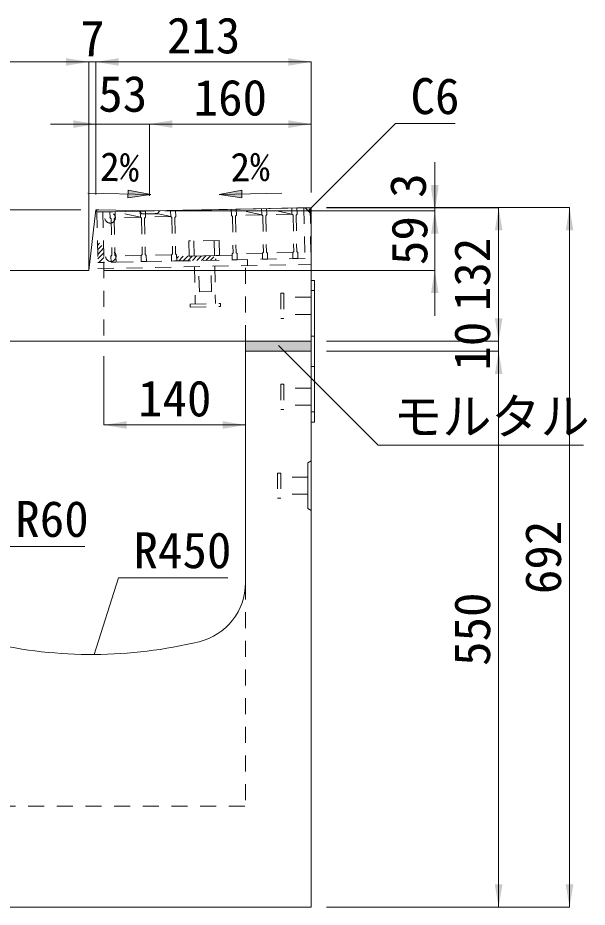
# Model space of a CAD drawing. Units: millimetres at full size; some dimension numbers follow another scale. Extents: x -3301 to 90699, y 107523 to 139162.
# Drawn here: x -21 to 542, y 116954 to 117834 of the extents above; entities that cross this region are included whole.
import ezdxf
from ezdxf.enums import TextEntityAlignment as Align

# ---------------------------------------------------------------- set-up
doc = ezdxf.new("R2010")
doc.units = ezdxf.units.MM
doc.header["$LTSCALE"] = 21
doc.header["$PDMODE"] = 32
doc.header["$PDSIZE"] = 10.5
doc.linetypes.add('USER1', pattern=[1.35, 0.75, -0.6])
for name, color, linetype, lineweight in [('0_2', 7, 'USER1', 9), ('寸法線', 7, 'Continuous', 9), ('引出線', 4, 'Continuous', 9), ('本体', 2, 'Continuous', 9), ('補助線', 8, 'Continuous', 13), ('ｲﾝｻｰﾄ', 3, 'USER1', 5), ('ｸﾞﾚｰﾁﾝｸﾞ', 7, 'USER1', 9)]:
    doc.layers.add(name, color=color, linetype=linetype, lineweight=lineweight)
doc.layers.add('ﾊｯﾁﾝｸﾞ', color=8, linetype='Continuous')
doc.styles.add('ＭＳ ゴシック', font='')
doc.styles.get('ＭＳ ゴシック').set_extended_font_data('MS Gothic')

# ---------------------------------------------------------------- blocks, each defined once
blk = doc.blocks.new('filled_arrow')
at = {"color": 0, "linetype": 'Continuous', "lineweight": -2}
blk.add_solid([(7.5, 1.25), (0, 0), (7.5, -1.25)], dxfattribs=at)

msp = doc.modelspace()

# ---------------------------------------------------------------- hatches: boundary and pattern name
at = {"layer": '引出線'}
for points in [[(87.8, 117663.26), (87.65, 117655.76), (110.22, 117659.06)], [(200.25, 117663.26), (200.4, 117655.76), (177.83, 117659.06)]]:
    msp.add_hatch(color=7, dxfattribs=at).paths.add_polyline_path(points)
at = {"layer": 'ｸﾞﾚｰﾁﾝｸﾞ'}
h = msp.add_hatch(dxfattribs=at)
h.set_pattern_fill('USER', color=256, style=0, pattern_type=2)
h.set_pattern_definition([(46.14576, (-467.15, 117264.11), (-2.28951, 2.19972), [75, -60])])
h.paths.add_polyline_path([(56.92, 117641.65), (62.92, 117641.77), (63.92, 117591.78), (57.92, 117591.66)])
h = msp.add_hatch(dxfattribs=at)
h.set_pattern_fill('USER', color=256, style=0, pattern_type=2)
h.set_pattern_definition([(46.14576, (-370.17, 117266.05), (-2.28951, 2.19972), [75, -60])])
h.paths.add_polyline_path([(135.9, 117593.22), (135.81, 117597.72), (171.31, 117598.43), (186.3, 117598.73), (190.8, 117598.82), (190.89, 117594.32), (171.4, 117593.93)])
at = {"layer": 'ﾊｯﾁﾝｸﾞ'}
msp.add_hatch(color=256, dxfattribs=at).paths.add_polyline_path([(204.02, 117513.89), (204.02, 117503.89), (269.02, 117503.89), (269.02, 117513.89)])

# ---------------------------------------------------------------- linework, layer by layer
at = {"layer": '0_2'}
for p, q in [((272.22, 117563.89), (269.02, 117563.89)), ((272.22, 117518.89), (269.02, 117518.89)), ((272.22, 117488.89), (269.02, 117488.89)), ((272.22, 117443.89), (269.02, 117443.89))]:
    msp.add_line(p, q, dxfattribs=at)
at = {"layer": '0_2', "linetype": 'Continuous', "lineweight": 13}
for p, q in [((204.02, 117503.89), (204.02, 117513.89)), ((269.02, 117503.89), (269.02, 117513.89))]:
    msp.add_line(p, q, dxfattribs=at)
at = {"layer": '0_2', "linetype": 'Continuous'}
msp.add_lwpolyline([(269.02, 117433.89), (269.02, 117573.89), (272.22, 117573.89), (272.22, 117433.89)], close=True, dxfattribs=at)
at = {"layer": '寸法線'}
for p, q in [((-160.98, 117790.1), (49.02, 117790.1)), ((4.02, 117790.1), (101.04, 117790.1)), ((49.02, 117598.89), (49.02, 117790.1)), ((49.02, 117598.89), (49.02, 117790.1)), ((56.04, 117658.89), (56.04, 117790.1)), ((56.04, 117790.1), (269.02, 117790.1)), ((56.04, 117658.89), (56.04, 117790.1)), ((269.02, 117660.89), (269.02, 117790.1)), ((11.04, 117728.59), (154.02, 117728.59)), ((56.04, 117658.89), (56.04, 117728.59)), ((109.02, 117657.69), (109.02, 117728.59)), ((109.02, 117728.59), (269.02, 117728.59)), ((109.02, 117657.69), (109.02, 117728.59)), ((269.02, 117661.03), (269.02, 117728.59)), ((391.26, 117597.69), (391.26, 117690.89)), ((391.26, 117538.89), (391.26, 117687.69)), ((41.04, 117643.89), (-376.63, 117643.89)), ((124.02, 117642.69), (391.26, 117642.69)), ((124.02, 117642.69), (391.26, 117642.69)), ((284.02, 117646.03), (524.63, 117646.03)), ((284.02, 117645.89), (454.48, 117645.89)), ((284.02, 117645.89), (391.26, 117645.89)), ((454.48, 117645.89), (454.48, 117513.89)), ((524.63, 117646.03), (524.63, 116953.89)), ((64.02, 117583.89), (391.26, 117583.89)), ((454.48, 117458.89), (454.48, 117558.89)), ((284.02, 117513.89), (454.48, 117513.89)), ((284.02, 117513.89), (454.48, 117513.89)), ((63.92, 117498.89), (63.92, 117430.96)), ((284.02, 117503.89), (454.48, 117503.89)), ((284.02, 117503.89), (454.48, 117503.89)), ((454.48, 117503.89), (454.48, 116953.89)), ((204.02, 117488.89), (204.02, 117430.96)), ((63.92, 117430.96), (204.02, 117430.96)), ((284.02, 116953.89), (454.48, 116953.89)), ((407.71, 116953.89), (524.63, 116953.89))]:
    msp.add_line(p, q, dxfattribs=at)
at = {"layer": '引出線', "color": 7}
for p, q in [((48.12, 117660.3), (110.22, 117659.06)), ((239.93, 117660.3), (177.83, 117659.06))]:
    msp.add_line(p, q, dxfattribs=at)
at = {"layer": '引出線'}
for points in [[(266.02, 117642.83), (352.27, 117729.08), (411.43, 117729.08)], [(236.52, 117509.57), (335.2, 117410.89), (538.47, 117410.89)], [(-82.95, 117236.65), (-38.79, 117310.82), (45.12, 117310.82)], [(54.38, 117203.9), (78.2, 117279.85), (186.47, 117279.85)]]:
    msp.add_lwpolyline(points, dxfattribs=at)
at = {"layer": '引出線', "color": 7, "lineweight": 13}
for points in [[(87.8, 117663.26), (87.65, 117655.76), (110.22, 117659.06)], [(200.25, 117663.26), (200.4, 117655.76), (177.83, 117659.06)]]:
    msp.add_lwpolyline(points, close=True, dxfattribs=at)
at = {"layer": '本体', "lineweight": 20}
for p, q in [((55.72, 117641.18), (49.02, 117583.89)), ((58.77, 117643.83), (109.02, 117642.69)), ((109.02, 117642.69), (263.02, 117645.77)), ((269.02, 117639.89), (263.02, 117645.77)), ((269.02, 117639.89), (269.02, 117513.89)), ((-154.98, 117583.89), (49.02, 117583.89)), ((269.02, 117513.89), (-160.98, 117513.89)), ((269.02, 117503.89), (204.02, 117503.89)), ((269.02, 116953.89), (269.02, 117503.89)), ((-160.98, 116953.89), (269.02, 116953.89))]:
    msp.add_line(p, q, dxfattribs=at)
at = {"layer": '本体', "linetype": 'USER1'}
for p, q in [((98.71, 117642.9), (101.52, 117639.85)), ((101.52, 117639.85), (116.52, 117639.85)), ((119.34, 117642.9), (116.52, 117639.85)), ((63.92, 117591.92), (63.92, 117513.89)), ((204.02, 117513.89), (204.02, 117594.72)), ((204.02, 117273.97), (204.02, 117053.89)), ((-95.98, 117053.89), (204.02, 117053.89))]:
    msp.add_line(p, q, dxfattribs=at)
at = {"layer": '本体', "lineweight": 13}
msp.add_line((204.02, 117503.89), (204.02, 117274.88), dxfattribs=at)
at = {"layer": '本体'}
for p, q in [((269.02, 117395.39), (265.82, 117393.39)), ((265.82, 117393.39), (265.82, 117348.39)), ((269.02, 117346.39), (265.82, 117348.39))]:
    msp.add_line(p, q, dxfattribs=at)
at = {"layer": '本体', "lineweight": 20}
msp.add_arc((58.7, 117640.83), 3, 88.70243, 173.33014, dxfattribs=at)
at = {"layer": '本体', "lineweight": 13}
for centre, radius, start, end in [((144.02, 117274.88), 60, 283.62997, 0), ((52.12, 117653.89), 450, 256.94502, 283.62997)]:
    msp.add_arc(centre, radius, start, end, dxfattribs=at)
at = {"layer": '補助線'}
for p, q in [((49.02, 117583.89), (49.02, 117643.89)), ((269.02, 117639.89), (269.02, 117645.89)), ((54.02, 117203.89), (54.02, 117204.04))]:
    msp.add_line(p, q, dxfattribs=at)
at = {"layer": '補助線', "lineweight": 20}
for p, q in [((56.04, 117643.89), (55.72, 117641.18)), ((56.04, 117643.89), (58.77, 117643.83)), ((263.02, 117645.77), (269.02, 117645.89))]:
    msp.add_line(p, q, dxfattribs=at)
at = {"layer": 'ｲﾝｻｰﾄ'}
for p, q in [((242.02, 117561.39), (239.02, 117561.39)), ((239.02, 117561.39), (239.02, 117536.39)), ((242.02, 117561.39), (242.02, 117536.39)), ((269.02, 117557.39), (242.02, 117557.39)), ((269.02, 117557.39), (269.02, 117540.39)), ((242.02, 117536.39), (239.02, 117536.39)), ((269.02, 117540.39), (242.02, 117540.39)), ((239.02, 117471.39), (239.02, 117446.39)), ((242.02, 117471.39), (239.02, 117471.39)), ((242.02, 117471.39), (242.02, 117446.39)), ((269.02, 117467.39), (242.02, 117467.39)), ((269.02, 117467.39), (269.02, 117450.39)), ((242.02, 117446.39), (239.02, 117446.39)), ((269.02, 117450.39), (242.02, 117450.39)), ((235.82, 117383.39), (235.82, 117358.39)), ((238.82, 117383.39), (235.82, 117383.39)), ((238.82, 117383.39), (238.82, 117358.39)), ((265.82, 117379.39), (238.82, 117379.39)), ((265.82, 117379.39), (265.82, 117362.39)), ((238.82, 117358.39), (235.82, 117358.39)), ((265.82, 117362.39), (238.82, 117362.39))]:
    msp.add_line(p, q, dxfattribs=at)
at = {"layer": 'ｸﾞﾚｰﾁﾝｸﾞ'}
for p, q in [((56.92, 117641.65), (267.88, 117645.87)), ((56.92, 117641.65), (58.04, 117585.66)), ((62.92, 117641.77), (63.92, 117591.78)), ((69.92, 117641.91), (254.88, 117645.61)), ((74.92, 117642.01), (69.92, 117641.91)), ((74.92, 117642.01), (69.92, 117641.91)), ((74.92, 117642.01), (69.92, 117641.91)), ((70.04, 117635.91), (69.92, 117641.91)), ((69.92, 117641.91), (70.04, 117635.91)), ((69.92, 117641.91), (70.04, 117635.91)), ((69.92, 117641.91), (70.04, 117635.91)), ((69.92, 117641.91), (70.04, 117635.91)), ((69.92, 117641.91), (70.04, 117635.91)), ((69.92, 117641.91), (70.04, 117635.91)), ((100.03, 117636.51), (74.92, 117642.01)), ((74.92, 117642.01), (75.04, 117636.01)), ((74.92, 117642.01), (75.04, 117636.01)), ((74.92, 117642.01), (75.04, 117636.01)), ((104.91, 117642.61), (99.91, 117642.51)), ((104.91, 117642.61), (99.91, 117642.51)), ((104.91, 117642.61), (99.91, 117642.51)), ((99.91, 117642.51), (100.03, 117636.51)), ((99.91, 117642.51), (100.03, 117636.51)), ((99.91, 117642.51), (100.03, 117636.51)), ((130.03, 117637.11), (104.91, 117642.61)), ((104.91, 117642.61), (105.03, 117636.61)), ((104.91, 117642.61), (105.03, 117636.61)), ((104.91, 117642.61), (105.03, 117636.61)), ((134.9, 117643.21), (129.91, 117643.11)), ((134.9, 117643.21), (129.91, 117643.11)), ((134.9, 117643.21), (129.91, 117643.11)), ((129.91, 117643.11), (130.03, 117637.11)), ((129.91, 117643.11), (130.03, 117637.11)), ((129.91, 117643.11), (130.03, 117637.11)), ((134.9, 117643.21), (135.02, 117637.21)), ((134.9, 117643.21), (135.02, 117637.21)), ((134.9, 117643.21), (135.02, 117637.21)), ((189.89, 117644.31), (190.01, 117638.31)), ((189.89, 117644.31), (190.01, 117638.31)), ((189.89, 117644.31), (190.01, 117638.31)), ((194.89, 117644.41), (195.01, 117638.41)), ((194.89, 117644.41), (195.01, 117638.41)), ((194.89, 117644.41), (195.01, 117638.41)), ((220.01, 117638.91), (194.89, 117644.41)), ((219.89, 117644.91), (220.01, 117638.91)), ((219.89, 117644.91), (220.01, 117638.91)), ((219.89, 117644.91), (220.01, 117638.91)), ((225.01, 117639.01), (224.03, 117637.99)), ((225.01, 117639.01), (224.03, 117637.99)), ((225.01, 117639.01), (224.03, 117637.99)), ((224.89, 117645.01), (225.01, 117639.01)), ((224.89, 117645.01), (225.01, 117639.01)), ((224.89, 117645.01), (225.01, 117639.01)), ((250, 117639.51), (224.89, 117645.01)), ((250, 117639.51), (225.01, 117639.01)), ((254.88, 117645.61), (249.88, 117645.51)), ((254.88, 117645.61), (249.88, 117645.51)), ((254.88, 117645.61), (249.88, 117645.51)), ((249.88, 117645.51), (250, 117639.51)), ((249.88, 117645.51), (250, 117639.51)), ((249.88, 117645.51), (250, 117639.51)), ((250, 117639.51), (251.02, 117638.53)), ((250, 117639.51), (251.02, 117638.53)), ((250, 117639.51), (251.02, 117638.53)), ((255, 117639.61), (254.02, 117638.59)), ((255, 117639.61), (254.02, 117638.59)), ((255, 117639.61), (254.02, 117638.59)), ((254.88, 117645.61), (255, 117639.61)), ((254.88, 117645.61), (255, 117639.61)), ((254.88, 117645.61), (255, 117639.61)), ((261.88, 117645.75), (262.88, 117595.76)), ((267.88, 117645.87), (269, 117589.88)), ((70.04, 117635.91), (71.06, 117634.93)), ((70.04, 117635.91), (71.06, 117634.93)), ((70.04, 117635.91), (71.06, 117634.93)), ((71.06, 117634.93), (71.78, 117598.94)), ((71.06, 117634.93), (71.78, 117598.94)), ((71.06, 117634.93), (71.78, 117598.94)), ((75.04, 117636.01), (74.06, 117634.99)), ((75.04, 117636.01), (74.06, 117634.99)), ((75.04, 117636.01), (74.06, 117634.99)), ((74.06, 117634.99), (74.78, 117599)), ((74.06, 117634.99), (74.78, 117599)), ((74.06, 117634.99), (74.78, 117599)), ((100.03, 117636.51), (75.04, 117636.01)), ((100.03, 117636.51), (101.05, 117635.53)), ((100.03, 117636.51), (101.05, 117635.53)), ((100.03, 117636.51), (101.05, 117635.53)), ((101.05, 117635.53), (101.77, 117599.54)), ((101.05, 117635.53), (101.77, 117599.54)), ((101.05, 117635.53), (101.77, 117599.54)), ((105.03, 117636.61), (104.05, 117635.59)), ((105.03, 117636.61), (104.05, 117635.59)), ((105.03, 117636.61), (104.05, 117635.59)), ((104.05, 117635.59), (104.77, 117599.6)), ((104.05, 117635.59), (104.77, 117599.6)), ((104.05, 117635.59), (104.77, 117599.6)), ((130.03, 117637.11), (105.03, 117636.61)), ((130.03, 117637.11), (131.05, 117636.13)), ((130.03, 117637.11), (131.05, 117636.13)), ((130.03, 117637.11), (131.05, 117636.13)), ((131.05, 117636.13), (131.77, 117600.14)), ((131.05, 117636.13), (131.77, 117600.14)), ((131.05, 117636.13), (131.77, 117600.14)), ((135.02, 117637.21), (134.04, 117636.19)), ((135.02, 117637.21), (134.04, 117636.19)), ((135.02, 117637.21), (134.04, 117636.19)), ((134.04, 117636.19), (134.76, 117600.2)), ((134.04, 117636.19), (134.76, 117600.2)), ((134.04, 117636.19), (134.76, 117600.2)), ((190.01, 117638.31), (191.03, 117637.33)), ((190.01, 117638.31), (191.03, 117637.33)), ((190.01, 117638.31), (191.03, 117637.33)), ((191.03, 117637.33), (191.75, 117601.34)), ((191.03, 117637.33), (191.75, 117601.34)), ((191.03, 117637.33), (191.75, 117601.34)), ((195.01, 117638.41), (194.03, 117637.39)), ((195.01, 117638.41), (194.03, 117637.39)), ((195.01, 117638.41), (194.03, 117637.39)), ((194.03, 117637.39), (194.75, 117601.4)), ((194.03, 117637.39), (194.75, 117601.4)), ((194.03, 117637.39), (194.75, 117601.4)), ((220.01, 117638.91), (195.01, 117638.41)), ((220.01, 117638.91), (221.03, 117637.93)), ((220.01, 117638.91), (221.03, 117637.93)), ((220.01, 117638.91), (221.03, 117637.93)), ((221.03, 117637.93), (221.75, 117601.94)), ((221.03, 117637.93), (221.75, 117601.94)), ((221.03, 117637.93), (221.75, 117601.94)), ((224.03, 117637.99), (224.75, 117602)), ((224.03, 117637.99), (224.75, 117602)), ((224.03, 117637.99), (224.75, 117602)), ((251.02, 117638.53), (251.74, 117602.54)), ((251.02, 117638.53), (251.74, 117602.54)), ((251.02, 117638.53), (251.74, 117602.54)), ((254.02, 117638.59), (254.74, 117602.6)), ((254.02, 117638.59), (254.74, 117602.6)), ((254.02, 117638.59), (254.74, 117602.6)), ((178.01, 117613.57), (148.01, 117612.97)), ((148.01, 117612.97), (148.31, 117597.97)), ((153.01, 117613.07), (153.31, 117598.07)), ((173.01, 117613.47), (173.31, 117598.47)), ((178.01, 117613.57), (178.31, 117598.57)), ((262.88, 117595.76), (57.92, 117591.66)), ((70.8, 117597.92), (71.78, 117598.94)), ((70.8, 117597.92), (71.78, 117598.94)), ((70.8, 117597.92), (71.78, 117598.94)), ((70.92, 117591.92), (70.8, 117597.92)), ((70.92, 117591.92), (70.8, 117597.92)), ((70.92, 117591.92), (70.8, 117597.92)), ((70.92, 117591.92), (70.8, 117597.92)), ((70.92, 117591.92), (70.8, 117597.92)), ((70.92, 117591.92), (70.8, 117597.92)), ((75.8, 117598.02), (74.78, 117599)), ((75.8, 117598.02), (74.78, 117599)), ((75.8, 117598.02), (74.78, 117599)), ((100.79, 117598.52), (75.8, 117598.02)), ((75.92, 117592.02), (75.8, 117598.02)), ((75.92, 117592.02), (75.8, 117598.02)), ((75.92, 117592.02), (75.8, 117598.02)), ((100.79, 117598.52), (101.77, 117599.54)), ((100.79, 117598.52), (101.77, 117599.54)), ((100.79, 117598.52), (101.77, 117599.54)), ((100.91, 117592.52), (100.79, 117598.52)), ((100.91, 117592.52), (100.79, 117598.52)), ((100.91, 117592.52), (100.79, 117598.52)), ((105.79, 117598.62), (104.77, 117599.6)), ((105.79, 117598.62), (104.77, 117599.6)), ((105.79, 117598.62), (104.77, 117599.6)), ((130.79, 117599.12), (105.79, 117598.62)), ((105.91, 117592.62), (105.79, 117598.62)), ((105.91, 117592.62), (105.79, 117598.62)), ((105.91, 117592.62), (105.79, 117598.62)), ((130.79, 117599.12), (131.77, 117600.14)), ((130.79, 117599.12), (131.77, 117600.14)), ((130.79, 117599.12), (131.77, 117600.14)), ((130.91, 117593.12), (130.79, 117599.12)), ((130.91, 117593.12), (130.79, 117599.12)), ((130.91, 117593.12), (130.79, 117599.12)), ((135.78, 117599.22), (134.76, 117600.2)), ((135.78, 117599.22), (134.76, 117600.2)), ((135.78, 117599.22), (134.76, 117600.2)), ((135.9, 117593.22), (135.78, 117599.22)), ((135.9, 117593.22), (135.78, 117599.22)), ((135.9, 117593.22), (135.78, 117599.22)), ((190.8, 117598.82), (135.81, 117597.72)), ((178.31, 117598.57), (148.31, 117597.97)), ((190.77, 117600.32), (191.75, 117601.34)), ((190.77, 117600.32), (191.75, 117601.34)), ((190.77, 117600.32), (191.75, 117601.34)), ((190.89, 117594.32), (190.77, 117600.32)), ((190.89, 117594.32), (190.77, 117600.32)), ((190.89, 117594.32), (190.77, 117600.32)), ((195.77, 117600.42), (194.75, 117601.4)), ((195.77, 117600.42), (194.75, 117601.4)), ((195.77, 117600.42), (194.75, 117601.4)), ((220.77, 117600.92), (195.77, 117600.42)), ((195.89, 117594.42), (195.77, 117600.42)), ((195.89, 117594.42), (195.77, 117600.42)), ((195.89, 117594.42), (195.77, 117600.42)), ((220.77, 117600.92), (221.75, 117601.94)), ((220.77, 117600.92), (221.75, 117601.94)), ((220.77, 117600.92), (221.75, 117601.94)), ((220.89, 117594.92), (220.77, 117600.92)), ((220.89, 117594.92), (220.77, 117600.92)), ((220.89, 117594.92), (220.77, 117600.92)), ((225.89, 117595.02), (220.89, 117594.92)), ((225.89, 117595.02), (220.89, 117594.92)), ((225.89, 117595.02), (220.89, 117594.92)), ((225.77, 117601.02), (224.75, 117602)), ((225.77, 117601.02), (224.75, 117602)), ((225.77, 117601.02), (224.75, 117602)), ((250.76, 117601.52), (225.77, 117601.02)), ((225.89, 117595.02), (225.77, 117601.02)), ((225.89, 117595.02), (225.77, 117601.02)), ((225.89, 117595.02), (225.77, 117601.02)), ((250.76, 117601.52), (251.74, 117602.54)), ((250.76, 117601.52), (251.74, 117602.54)), ((250.76, 117601.52), (251.74, 117602.54)), ((250.88, 117595.52), (250.76, 117601.52)), ((250.88, 117595.52), (250.76, 117601.52)), ((250.88, 117595.52), (250.76, 117601.52)), ((255.88, 117595.62), (250.88, 117595.52)), ((255.88, 117595.62), (250.88, 117595.52)), ((255.88, 117595.62), (250.88, 117595.52)), ((255.76, 117601.62), (254.74, 117602.6)), ((255.76, 117601.62), (254.74, 117602.6)), ((255.76, 117601.62), (254.74, 117602.6)), ((255.88, 117595.62), (255.76, 117601.62)), ((255.88, 117595.62), (255.76, 117601.62)), ((255.88, 117595.62), (255.76, 117601.62)), ((58.04, 117585.66), (269, 117589.88)), ((75.92, 117592.02), (70.92, 117591.92)), ((75.92, 117592.02), (70.92, 117591.92)), ((75.92, 117592.02), (70.92, 117591.92)), ((105.91, 117592.62), (100.91, 117592.52)), ((105.91, 117592.62), (100.91, 117592.52)), ((105.91, 117592.62), (100.91, 117592.52)), ((135.9, 117593.22), (130.91, 117593.12)), ((135.9, 117593.22), (130.91, 117593.12)), ((135.9, 117593.22), (130.91, 117593.12)), ((153.52, 117587.57), (154.26, 117550.58)), ((158.52, 117562.55), (157.52, 117587.53)), ((170.51, 117563.03), (169.51, 117588.01)), ((173.52, 117587.97), (174.26, 117550.98)), ((195.89, 117594.42), (190.89, 117594.32)), ((195.89, 117594.42), (190.89, 117594.32)), ((195.89, 117594.42), (190.89, 117594.32)), ((205.89, 117594.62), (206.01, 117588.62)), ((269, 117589.88), (268.9, 117594.88)), ((170.51, 117563.03), (158.52, 117562.55)), ((149.26, 117550.48), (179.26, 117551.08)), ((179.32, 117548.08), (179.26, 117551.08)), ((149.32, 117547.48), (149.26, 117550.48)), ((149.32, 117547.48), (179.32, 117548.08))]:
    msp.add_line(p, q, dxfattribs=at)
for p in [(70.04, 117635.91), (70.8, 117597.92)]:
    msp.add_point(p, dxfattribs=at)

# ---------------------------------------------------------------- block references
at = {"layer": '寸法線', "xscale": 3, "yscale": 3}
for p, rotation in [((49.02, 117790.1), 180), ((49.02, 117790.1), 180), ((269.02, 117790.1), 180), ((56.04, 117728.59), 180), ((269.02, 117728.59), 180), ((391.26, 117645.89), 90), ((391.26, 117642.69), 90), ((391.26, 117642.69), 270), ((454.48, 117645.89), 270), ((524.63, 117646.03), 270), ((391.26, 117583.89), 270), ((454.48, 117513.89), 90), ((454.48, 117513.89), 90), ((454.48, 117503.89), 270), ((454.48, 117503.89), 270), ((204.02, 117430.96), 180), ((454.48, 116953.89), 90), ((524.63, 116953.89), 90)]:
    msp.add_blockref('filled_arrow', p, dxfattribs=dict(at, rotation=rotation))
for p in [(56.04, 117790.1), (56.04, 117790.1), (109.02, 117728.59), (109.02, 117728.59), (63.92, 117430.96)]:
    msp.add_blockref('filled_arrow', p, dxfattribs=at)
at = {"layer": '引出線', "xscale": 0.12, "yscale": 0.12}
for p, rotation in [((266.02, 117642.83), 45), ((236.52, 117509.57), 315), ((54.38, 117203.9), 72.6)]:
    msp.add_blockref('filled_arrow', p, dxfattribs=dict(at, rotation=rotation))

# ---------------------------------------------------------------- texts
at = {"layer": '寸法線', "style": 'ＭＳ ゴシック'}
for s, p in [('213', (162.53, 117816.35)), ('7', (52.54, 117813.35)), ('53', (82.53, 117758.59)), ('160', (189.02, 117754.84)), ('140', (133.97, 117457.21))]:
    msp.add_text(s, height=35.6, dxfattribs=at).set_placement(p, align=Align.MIDDLE_CENTER)
for s, height, rotation, p in [('2%', 28.48, 359, (79.44, 117686.31)), ('2%', 28.48, 1, (208.61, 117686.31)), ('3', 35.6, 90, (364.72, 117667.77)), ('59', 35.6, 90, (366.13, 117613.36)), ('132', 35.6, 90, (428.23, 117579.89)), ('10', 35.6, 90, (428.23, 117508.89)), ('692', 35.6, 90, (498.38, 117299.96)), ('550', 35.6, 90, (428.23, 117228.89))]:
    msp.add_text(s, height=height, rotation=rotation, dxfattribs=at).set_placement(p, align=Align.MIDDLE_CENTER)
at = {"layer": '引出線', "style": 'ＭＳ ゴシック'}
for s, p in [('C6', (367.27, 117774.08)), ('モルタル', (350.2, 117457.22)), ('R60', (-23.79, 117355.82)), ('R450', (93.2, 117324.85))]:
    msp.add_text(s, height=35.6, dxfattribs=at).set_placement(p, align=Align.TOP_LEFT)

doc.saveas('drawing.dxf')
